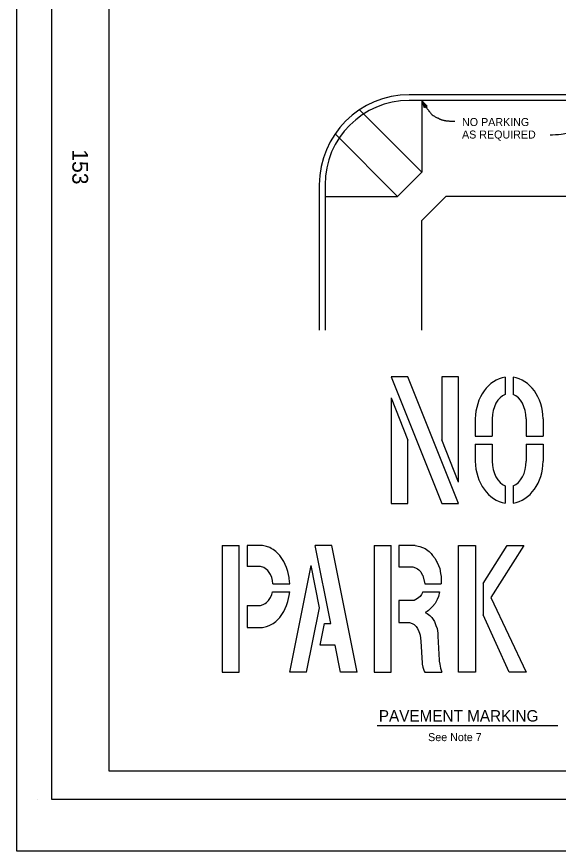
# Model space of a CAD drawing. Extents: x -894 to 866, y -476 to 714.
# Drawn here: x -894 to -420, y -476 to 254 of the extents above; entities that cross this region are included whole.
import ezdxf

# ---------------------------------------------------------------- set-up
doc = ezdxf.new("R2010")
doc.units = 0
for name, color, linetype in [('10 Sheet Format', 7, 'Continuous'), ('56 Stage 3 Anno', 7, 'Continuous'), ('57 Undefined', 7, 'Continuous'), ('60 Nongeo Data', 7, 'Continuous')]:
    doc.layers.add(name, color=color, linetype=linetype)

msp = doc.modelspace()

# ---------------------------------------------------------------- linework, layer by layer
at = {"layer": '10 Sheet Format'}
for p, q in [((-813.45, 643.96), (-813.45, -406.04)), ((-813.45, -406.04), (-438.24, -406.04)), ((-438.75, -406.04), (199.07, -406.04)), ((-875.41, -431.05), (-875.41, -431.05))]:
    msp.add_line(p, q, dxfattribs=at)
for points in [[(-894.04, 713.56), (865.96, 713.56), (865.96, -476.44), (-894.04, -476.44)], [(-863.43, 668.96), (836.57, 668.96), (836.57, -431.04), (-863.43, -431.04)], [(-863.43, 668.96), (836.57, 668.96), (836.57, -431.04), (-863.43, -431.04)]]:
    msp.add_lwpolyline(points, close=True, dxfattribs=at)
at = {"layer": '56 Stage 3 Anno'}
for p, q in [((-539.07, 179.85), (-539.07, 179.85)), ((-534.9, 175.47), (-534.9, 175.47)), ((-537.15, 174.11), (-537.15, 174.11))]:
    msp.add_line(p, q, dxfattribs=at)
msp.add_lwpolyline([(-537.15, 174.11), (-539.07, 179.85), (-534.9, 175.47), (-535.31, 175.47), (-538.36, 178.68), (-536.96, 174.47), (-536.77, 174.83), (-537.67, 177.52), (-535.72, 175.47), (-536.12, 175.47), (-536.97, 176.36), (-536.58, 175.19), (-536.43, 175.47), (-534.9, 175.47), (-536.43, 175.47)], close=True, dxfattribs=at)
for points, degree in [([(-539.07, 179.85), (-532.48, 168.89), (-525.21, 164.92), (-520.35, 162.9), (-511.99, 162.28), (-510.67, 162.28)], 2), ([(-381.77, 179.95), (-390.37, 168.23), (-398.3, 159.63), (-406.89, 154.34), (-411.78, 152.05), (-416.41, 150.51), (-424.52, 150.2), (-427.31, 150.2)], 3)]:
    msp.add_open_spline(points, degree=degree, dxfattribs=at)
at = {"layer": '57 Undefined'}
msp.add_line((-578.48, -366.25), (-420.36, -366.25), dxfattribs=at)
at = {"layer": '60 Nongeo Data'}
for p, q in [((50.9, 185.52), (-550.48, 185.52)), ((50.9, 180.52), (-550.48, 180.52)), ((-539.63, 180.52), (-539.63, 117.76)), ((-539.63, 117.76), (-594.16, 172.29)), ((-560.82, 96.57), (-615.47, 151.22)), ((-539.63, 117.76), (-560.82, 96.57)), ((-629.22, 106.78), (-629.22, -20.58)), ((-624.22, 106.78), (-624.22, -20.58)), ((-624.22, 96.57), (-560.82, 96.57)), ((-518.43, 96.57), (-539.74, 75.27)), ((50.9, 96.57), (-518.43, 96.57)), ((-539.74, 75.27), (-539.74, -20.58)), ((-566.43, -61.23), (-522.12, -172.02)), ((-551.66, -61.23), (-566.43, -61.23)), ((-507.34, -172.02), (-551.66, -61.23)), ((-507.34, -61.23), (-522.12, -61.23)), ((-522.12, -61.23), (-522.12, -116.54)), ((-507.34, -153.47), (-507.34, -61.23)), ((-466.47, -61.57), (-466.47, -76.69)), ((-459.59, -61.57), (-459.59, -76.69)), ((-566.43, -79.78), (-566.43, -172.02)), ((-566.43, -79.78), (-551.66, -116.71)), ((-492.71, -98.16), (-492.71, -113.18)), ((-477.95, -98.16), (-477.95, -113.18)), ((-448.11, -98.16), (-448.11, -113.18)), ((-433.35, -98.16), (-433.35, -113.18)), ((-551.66, -172.02), (-551.66, -116.71)), ((-507.34, -153.47), (-522.12, -116.54)), ((-492.71, -113.18), (-477.95, -113.18)), ((-448.11, -113.18), (-433.35, -113.18)), ((-492.71, -120.07), (-477.95, -120.07)), ((-492.71, -120.07), (-492.71, -135.09)), ((-477.95, -120.07), (-477.95, -135.09)), ((-448.11, -120.07), (-433.35, -120.07)), ((-448.11, -120.07), (-448.11, -135.09)), ((-433.35, -120.07), (-433.35, -135.09)), ((-466.47, -156.69), (-466.47, -171.81)), ((-459.59, -156.69), (-459.59, -171.81)), ((-566.43, -172.02), (-551.66, -172.02)), ((-522.12, -172.02), (-507.34, -172.02)), ((-714.23, -208.95), (-714.23, -319.73)), ((-714.23, -208.95), (-699.37, -208.95)), ((-699.37, -319.73), (-699.37, -208.95)), ((-678.85, -208.95), (-692.44, -208.95)), ((-692.44, -208.95), (-692.44, -227.27)), ((-618.13, -208.95), (-632.9, -208.95)), ((-619.26, -277.13), (-632.9, -208.95)), ((-595.97, -319.73), (-618.13, -208.95)), ((-581.2, -208.95), (-581.2, -319.73)), ((-581.2, -208.95), (-566.43, -208.95)), ((-566.43, -319.73), (-566.43, -208.95)), ((-545.38, -208.95), (-559.54, -208.95)), ((-559.54, -208.95), (-559.54, -227.41)), ((-507.34, -319.73), (-507.34, -208.95)), ((-507.34, -208.95), (-492.57, -208.95)), ((-492.57, -208.95), (-492.57, -319.73)), ((-485.68, -242.15), (-464.88, -208.95)), ((-450.1, -208.95), (-479.21, -254.39)), ((-464.88, -208.95), (-450.1, -208.95)), ((-681.87, -227.27), (-692.44, -227.27)), ((-655.06, -319.73), (-636.41, -226.51)), ((-629.03, -263.44), (-636.41, -226.51)), ((-559.54, -227.41), (-547.29, -227.41)), ((-669.85, -242.41), (-654.96, -242.41)), ((-536.98, -242.41), (-522.7, -242.41)), ((-485.68, -242.15), (-485.68, -269.61)), ((-670.3, -249.34), (-655.15, -249.34)), ((-538.62, -249.34), (-524.11, -249.34)), ((-479.21, -254.39), (-448.26, -319.73)), ((-692.44, -261.29), (-681.87, -261.29)), ((-692.44, -261.29), (-692.44, -280.48)), ((-547.29, -257.07), (-559.54, -257.07)), ((-559.54, -257.07), (-559.54, -276.12)), ((-640.28, -319.73), (-629.03, -263.44)), ((-463.03, -319.73), (-485.68, -269.61)), ((-628.55, -296.18), (-624.74, -277.13)), ((-624.74, -277.13), (-619.26, -277.13)), ((-559.54, -276.12), (-552.01, -276.12)), ((-692.44, -280.48), (-678.85, -280.48)), ((-615.45, -296.18), (-628.55, -296.18)), ((-610.74, -319.73), (-615.45, -296.18)), ((-714.23, -319.73), (-699.37, -319.73)), ((-640.28, -319.73), (-655.06, -319.73)), ((-595.97, -319.73), (-610.74, -319.73)), ((-581.2, -319.73), (-566.43, -319.73)), ((-492.57, -319.73), (-507.34, -319.73)), ((-448.26, -319.73), (-463.03, -319.73))]:
    msp.add_line(p, q, dxfattribs=at)
for points in [[(-654.96, -242.41), (-655.58, -237.73), (-655.58, -236.86), (-656.17, -234.25), (-656.75, -231.63), (-657.91, -228.14), (-659.07, -225.52), (-660.24, -222.9), (-661.4, -221.16), (-662.56, -219.42), (-663.73, -217.67), (-665.47, -215.93), (-667.22, -214.18), (-668.38, -213.31), (-669.54, -212.44), (-671.29, -211.56), (-672.45, -210.69), (-675.36, -209.82), (-678.85, -208.95)], [(-545.38, -208.95), (-541.31, -209.82), (-538.98, -210.69), (-536.65, -211.56), (-535.49, -212.44), (-534.33, -213.31), (-533.16, -214.18), (-531.42, -215.93), (-530.26, -217.67), (-527.93, -220.29), (-526.77, -222.9), (-526.19, -223.78), (-525.02, -226.39), (-523.86, -229.01), (-523.28, -233.37), (-522.7, -235.99), (-522.7, -242.41)], [(-669.85, -242.41), (-670.24, -239.48), (-670.82, -236.86), (-671.99, -234.25), (-673.15, -232.5), (-674.31, -230.76), (-675.48, -229.88), (-676.64, -229.01), (-677.8, -228.14), (-680.71, -227.27), (-681.29, -227.27), (-681.87, -227.27)], [(-547.29, -227.41), (-544.97, -228.28), (-543.22, -229.16), (-542.06, -230.03), (-540.31, -231.77), (-539.15, -234.39), (-538.57, -235.26), (-536.98, -242.41)], [(-681.87, -261.29), (-680.71, -261.29), (-678.38, -260.42), (-676.64, -259.54), (-675.48, -258.67), (-673.73, -256.93), (-672.57, -255.18), (-671.99, -254.31), (-670.82, -251.69), (-670.3, -249.34)], [(-678.85, -280.48), (-675.36, -279.61), (-673.03, -278.73), (-671.29, -277.86), (-669.54, -276.99), (-668.38, -276.12), (-667.22, -275.24), (-665.47, -273.5), (-663.73, -271.75), (-662.56, -270.01), (-661.4, -268.27), (-660.24, -266.52), (-659.07, -263.9), (-657.91, -261.29), (-657.33, -259.54), (-656.75, -257.8), (-656.17, -255.18), (-655.58, -252.56), (-655.15, -249.34)], [(-538.62, -249.34), (-539.73, -251.84), (-540.9, -253.58), (-542.06, -254.45), (-543.22, -255.33), (-546.13, -257.07), (-547.29, -257.07)], [(-524.11, -249.34), (-525.02, -253.44), (-526.19, -256.05), (-527.93, -259.54), (-530.26, -262.16), (-532, -263.9), (-533.75, -265.65), (-534.91, -266.52), (-536.65, -267.39), (-534.91, -268.26), (-533.75, -269.14), (-532.58, -270.01), (-530.84, -271.75), (-530.26, -272.63), (-529.67, -273.5), (-528.51, -275.24), (-527.93, -276.99), (-527.35, -278.73), (-526.19, -281.35), (-525.6, -285.71), (-525.6, -288.33), (-524.44, -309.26), (-524.44, -310.14), (-523.86, -312.75), (-523.28, -316.24), (-522.7, -317.99), (-522.12, -319.73)], [(-552.01, -276.12), (-550.26, -276.12), (-547.94, -276.99), (-546.19, -277.86), (-544.45, -279.61), (-543.28, -281.35), (-542.12, -283.97), (-541.54, -285.71), (-540.96, -287.46), (-540.38, -292.69), (-539.21, -311.88), (-539.21, -312.75), (-538.63, -315.37), (-538.05, -317.11), (-537.47, -318.86), (-536.89, -319.73)], [(-536.89, -319.73), (-522.12, -319.73)]]:
    msp.add_lwpolyline(points, dxfattribs=at)
for radius in [78.74, 73.74]:
    msp.add_arc((-550.48, 106.78), radius, 90, 180, dxfattribs=at)
for centre, major_axis, ratio, start_param, end_param in [((-463.03, -98.79), (0, -37.48), 0.792166, 3.257899, 4.695664), ((-463.03, -98.79), (0, -37.48), 0.792166, 1.587521, 3.025299), ((-463.03, -98.79), (0, -22.71), 0.657069, 3.374538, 4.68479), ((-463.03, -98.79), (0, -22.71), 0.657069, 1.598395, 2.908672), ((-463.03, -134.59), (0, -37.48), 0.792166, 4.725737, 6.166881), ((-463.03, -134.59), (0, -22.71), 0.657069, 4.734414, 6.050244), ((-463.03, -134.59), (0, -22.71), 0.657069, 0.232924, 1.548771), ((-463.03, -134.59), (0, -37.48), 0.792166, 0.116296, 1.557449)]:
    msp.add_ellipse(centre, major_axis=major_axis, ratio=ratio, start_param=start_param, end_param=end_param, dxfattribs=at)

# ---------------------------------------------------------------- texts
at = {"layer": '10 Sheet Format'}
msp.add_text('153', height=13.779, rotation=270, dxfattribs=at).set_placement((-845.33, 137.75))
at = {"layer": '57 Undefined'}
for s, height, p in [('NO PARKING', 7, (-504.31, 158.15)), ('AS REQUIRED', 7, (-504.31, 147.22)), ('PAVEMENT MARKING', 10, (-577.13, -362.91)), ('See Note 7', 7, (-533.97, -380.03))]:
    msp.add_text(s, height=height, dxfattribs=at).set_placement(p)

doc.saveas('drawing.dxf')
